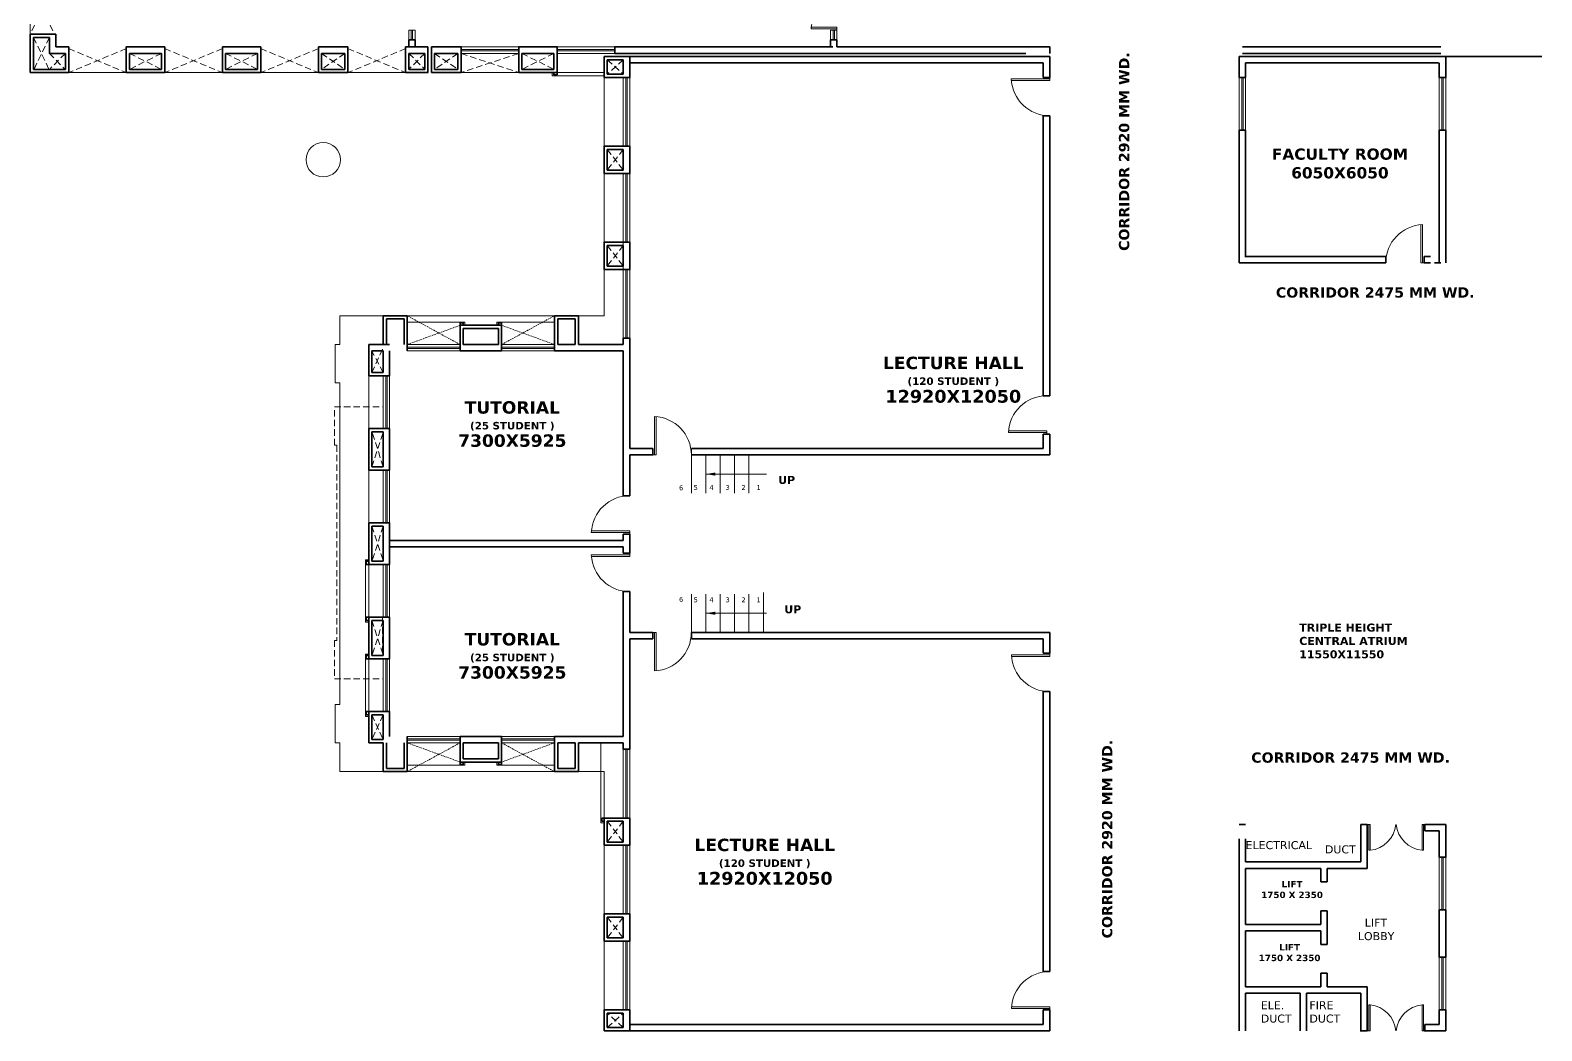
# Model space of a CAD drawing. Header units: millimetres. Extents: x -907591 to 4513934, y -12317808 to 1850003.
# Drawn here: x -457415 to -410199, y -5715427 to -5684151 of the extents above; entities that cross this region are included whole.
import ezdxf

# ---------------------------------------------------------------- set-up
doc = ezdxf.new("R2010")
doc.units = ezdxf.units.MM
doc.header["$LTSCALE"] = 2
doc.header["$MEASUREMENT"] = 0
doc.linetypes.add('DASHED2', pattern=[0.375, 0.25, -0.125])
doc.layers.add('AEROW', color=7, linetype='Continuous', lineweight=15, true_color=0x0d0d0d)
doc.layers.add('DOT', color=7, linetype='DASHED2', lineweight=0, true_color=0x89067c)
for name, color, linetype, lineweight in [('DIM', 27, 'Continuous', 5), ('DOOR', 27, 'Continuous', 5), ('DUCT', 37, 'Continuous', 35), ('glass', 5, 'Continuous', 15), ('SILL', 74, 'Continuous', 9), ('STAIR', 252, 'Continuous', 9), ('TEXT', 7, 'Continuous', 13), ('WAll', 250, 'Continuous', 35), ('WIN', 5, 'Continuous', 15)]:
    doc.layers.add(name, color=color, linetype=linetype, lineweight=lineweight)
doc.styles.add('INNER DIM', font='', dxfattribs={"height": 250})
doc.styles.add('style2', font='')
doc.styles.get('INNER DIM').set_extended_font_data('Arial Narrow', bold=True)
doc.styles.get('style2').set_extended_font_data('Verdana')
doc.dimstyles.new('INNER DIM', dxfattribs={"dimscale": 0, "dimtxt": 250, "dimasz": 100, "dimexe": 50, "dimexo": 50, "dimgap": 50, "dimtad": 0, "dimdec": 0, "dimzin": 0, "dimdsep": 46, "dimtxsty": 'INNER DIM', "dimblk": 'ARCHTICK', "dimcen": 100, "dimdle": 50, "dimclrd": 256, "dimclre": 256, "dimclrt": 256, "dimadec": 0, "dimazin": 0, "dimtfac": 1, "dimtdec": 0, "dimtix": 1, "dimtmove": 2, "dimatfit": 3, "dimfxl": 50, "dimfxlon": 1, "dimtolj": 1, "dimtzin": 0, "dimlwd": -1, "dimlwe": -1, "dimarcsym": 1})

# ---------------------------------------------------------------- blocks, each defined once
blk = doc.blocks.new('A$C378B1DF0')
at = {"layer": 'DOOR', "ltscale": 0.1}
for p, q in [((1100, 0), (1100, 1196)), ((1150, 0), (1150, 1199)), ((1200, 0), (1100, 0))]:
    blk.add_line(p, q, dxfattribs=at)
blk.add_arc((1200, 0), 1200, 92.388, 180, dxfattribs=at)
blk = doc.blocks.new('_ArchTick')
at = {"color": 0, "linetype": 'ByBlock', "const_width": 0.15}
blk.add_lwpolyline([(-0.5, -0.5), (0.5, 0.5)], dxfattribs=at)
blk = doc.blocks.new('1000 DOOR R')
at = {"layer": 'DOOR', "color": 252, "ltscale": 200}
for p, q in [((-900, -900), (0, -900)), ((-900, -900), (-900, -950)), ((-900, -950), (0, -950)), ((0, -1000), (0, -900))]:
    blk.add_line(p, q, dxfattribs=at)
blk.add_arc((96, -1003), 1001, 95.4612, 174.0988, dxfattribs=at)
blk = doc.blocks.new('A$C44E84F5B')
at = {"layer": 'SILL', "ltscale": 0.1, "extrusion": (0, 0, -1), "xscale": -0.8999999999990947, "yscale": 0.8999999999990947, "zscale": -0.900000000403865, "rotation": 180}
blk.add_blockref('1000 DOOR R', (0, 900), dxfattribs=at)
at = {"layer": 'SILL', "ltscale": 0.1, "extrusion": (0, 0, -1), "xscale": 0.8999999999990947, "yscale": 0.8999999999990947, "zscale": -0.900000000403865}
blk.add_blockref('1000 DOOR R', (0, 900), dxfattribs=at)

msp = doc.modelspace()

# ---------------------------------------------------------------- linework, layer by layer
at = {"layer": 'DIM', "ltscale": 100}
msp.add_circle((-448261, -5688200), 539, dxfattribs=at)
at = {"layer": 'DOT', "ltscale": 400}
for p, q in [((-457415, -5682626), (-456665, -5684276)), ((-456665, -5682626), (-457415, -5684276)), ((-456814, -5684376), (-457314, -5685401)), ((-457314, -5684376), (-456826, -5685376)), ((-454414, -5684726), (-456214, -5685476)), ((-456214, -5684726), (-454414, -5685476)), ((-451414, -5684726), (-453214, -5685476)), ((-453214, -5684726), (-451414, -5685476)), ((-448414, -5684726), (-450214, -5685476)), ((-450214, -5684726), (-448414, -5685476)), ((-445689, -5684726), (-447489, -5685476)), ((-447489, -5684726), (-445689, -5685476)), ((-456315, -5684876), (-456815, -5685376)), ((-456815, -5684876), (-456327, -5685376)), ((-453314, -5684876), (-454314, -5685376)), ((-454314, -5684876), (-453314, -5685376)), ((-450315, -5684876), (-451314, -5685376)), ((-451314, -5684876), (-450315, -5685376)), ((-447589, -5684876), (-448314, -5685376)), ((-448314, -5684876), (-447589, -5685376)), ((-445089, -5684876), (-445589, -5685376)), ((-445589, -5684876), (-445089, -5685376)), ((-444058, -5684876), (-444783, -5685376)), ((-444783, -5684876), (-444058, -5685376)), ((-442157, -5684876), (-443957, -5685476)), ((-443957, -5684876), (-442157, -5685476)), ((-441058, -5684876), (-442057, -5685376)), ((-442057, -5684876), (-441058, -5685376)), ((-438890, -5685076), (-439390, -5685526)), ((-439390, -5685076), (-438890, -5685526)), ((-438890, -5687876), (-439390, -5688526)), ((-439390, -5687876), (-438890, -5688526)), ((-438890, -5690876), (-439390, -5691526)), ((-439390, -5690876), (-438890, -5691526)), ((-446739, -5694851), (-446389, -5694076)), ((-446389, -5694851), (-446739, -5694181)), ((-447915, -5695926), (-446391, -5695926)), ((-447915, -5697125), (-447915, -5695926)), ((-447914, -5695926), (-446390, -5695926)), ((-447914, -5697125), (-447914, -5695926)), ((-446739, -5697801), (-446389, -5696701)), ((-446389, -5697801), (-446739, -5696701)), ((-447841, -5697125), (-447915, -5697125)), ((-447839, -5697125), (-447914, -5697125)), ((-447841, -5697125), (-447841, -5703227)), ((-447839, -5697125), (-447839, -5703227)), ((-446739, -5699651), (-446389, -5700751)), ((-446389, -5699651), (-446739, -5700751)), ((-446739, -5702601), (-446389, -5703701)), ((-446389, -5702601), (-446739, -5703701)), ((-446414, -5703608), (-446414, -5702408)), ((-447841, -5703227), (-447915, -5703227)), ((-447915, -5703227), (-447915, -5704427)), ((-447839, -5703227), (-447914, -5703227)), ((-447914, -5703227), (-447914, -5704427)), ((-447915, -5704427), (-446391, -5704427)), ((-447914, -5704427), (-446390, -5704427)), ((-446739, -5705551), (-446389, -5706326)), ((-446389, -5705551), (-446739, -5706326)), ((-439390, -5708876), (-438890, -5709526)), ((-438890, -5708876), (-439390, -5709526)), ((-439390, -5711876), (-438890, -5712526)), ((-438890, -5711876), (-439390, -5712526)), ((-438889, -5715326), (-439389, -5714876)), ((-439389, -5715326), (-438889, -5714876))]:
    msp.add_line(p, q, dxfattribs=at)
at = {"layer": 'DOT', "linetype": 'Continuous', "ltscale": 400}
for p, q in [((-447742, -5693076), (-447743, -5693976)), ((-446393, -5693076), (-447742, -5693076)), ((-447740, -5693076), (-447741, -5693976)), ((-446391, -5693076), (-447740, -5693076)), ((-447892, -5695176), (-447892, -5693976)), ((-447743, -5693976), (-447892, -5693976)), ((-447890, -5695176), (-447890, -5693976)), ((-447741, -5693976), (-447890, -5693976)), ((-447742, -5695176), (-447892, -5695176)), ((-447740, -5695176), (-447890, -5695176)), ((-447742, -5695176), (-447742, -5705226)), ((-447740, -5695176), (-447740, -5705226)), ((-447892, -5705226), (-447892, -5706426)), ((-447742, -5705226), (-447892, -5705226)), ((-447890, -5705226), (-447890, -5706426)), ((-447740, -5705226), (-447890, -5705226)), ((-447892, -5706426), (-447742, -5706426)), ((-447890, -5706426), (-447740, -5706426)), ((-447742, -5707326), (-447743, -5706426)), ((-447740, -5707326), (-447741, -5706426)), ((-446393, -5707326), (-447742, -5707326)), ((-446391, -5707326), (-447740, -5707326))]:
    msp.add_line(p, q, dxfattribs=at)
at = {"layer": 'DOT', "ltscale": 100}
for p, q in [((-443989, -5693976), (-445639, -5693076)), ((-442689, -5693976), (-441039, -5693076)), ((-445639, -5693976), (-443989, -5693376)), ((-441039, -5693976), (-442689, -5693376)), ((-443989, -5706426), (-445639, -5707326)), ((-445639, -5706426), (-443989, -5707026)), ((-441039, -5706426), (-442689, -5707026)), ((-442689, -5706426), (-441039, -5707326))]:
    msp.add_line(p, q, dxfattribs=at)
at = {"layer": 'DUCT', "ltscale": 100}
for p, q in [((-456615, -5684276), (-457415, -5684276)), ((-457415, -5685476), (-457415, -5684276)), ((-456815, -5684376), (-457315, -5684376)), ((-457315, -5684376), (-457315, -5685376)), ((-456815, -5684376), (-456815, -5684876)), ((-456615, -5684676), (-456615, -5684276)), ((-456615, -5684676), (-456215, -5684676)), ((-456214, -5684676), (-456615, -5684676)), ((-456214, -5685476), (-456214, -5684676)), ((-453214, -5684676), (-454414, -5684676)), ((-454414, -5684676), (-454414, -5685476)), ((-453214, -5684676), (-453214, -5685476)), ((-451414, -5684676), (-451414, -5685476)), ((-451395, -5684676), (-451414, -5684676)), ((-450214, -5684676), (-451395, -5684676)), ((-450214, -5684676), (-450214, -5685476)), ((-447489, -5684676), (-448414, -5684676)), ((-448414, -5684676), (-448414, -5685476)), ((-447489, -5684676), (-447489, -5685476)), ((-445689, -5684676), (-445689, -5685476)), ((-444990, -5684676), (-445689, -5684676)), ((-445689, -5684676), (-445689, -5684876)), ((-444990, -5684676), (-444990, -5685476)), ((-444214, -5684676), (-444882, -5684676)), ((-444882, -5684676), (-444882, -5685476)), ((-444815, -5684676), (-443957, -5684676)), ((-443957, -5684676), (-443957, -5685476)), ((-442157, -5684676), (-440957, -5684676)), ((-442157, -5685476), (-442157, -5684676)), ((-440957, -5684676), (-440957, -5685476)), ((-439157, -5684676), (-439157, -5684876)), ((-439157, -5684676), (-438679, -5684676)), ((-456815, -5684876), (-456314, -5684876)), ((-456314, -5684876), (-456314, -5685376)), ((-453314, -5684876), (-454314, -5684876)), ((-454314, -5684876), (-454314, -5685376)), ((-453314, -5684876), (-453314, -5685376)), ((-450314, -5684876), (-451314, -5684876)), ((-451314, -5684876), (-451314, -5685376)), ((-450314, -5684876), (-450314, -5685376)), ((-447589, -5684876), (-448314, -5684876)), ((-448314, -5684876), (-448314, -5685376)), ((-447589, -5684876), (-447589, -5685376)), ((-445589, -5684876), (-445589, -5685376)), ((-445589, -5684876), (-445089, -5684876)), ((-445089, -5685376), (-445089, -5684876)), ((-444990, -5685476), (-444990, -5684876)), ((-444057, -5684876), (-444783, -5684876)), ((-444783, -5685376), (-444783, -5684876)), ((-444057, -5684876), (-444057, -5685376)), ((-441057, -5684876), (-442057, -5684876)), ((-442057, -5684876), (-442057, -5685376)), ((-441057, -5684876), (-441057, -5685376)), ((-439490, -5684976), (-439490, -5685626)), ((-438690, -5684976), (-439490, -5684976)), ((-439390, -5685076), (-439390, -5685526)), ((-438890, -5685076), (-439390, -5685076)), ((-439157, -5684876), (-438679, -5684876)), ((-438890, -5685076), (-438890, -5685526)), ((-438690, -5685626), (-438690, -5684976)), ((-456214, -5685476), (-457415, -5685476)), ((-456214, -5685476), (-457415, -5685476)), ((-456314, -5685376), (-457315, -5685376)), ((-453214, -5685476), (-454414, -5685476)), ((-453314, -5685376), (-454314, -5685376)), ((-450214, -5685476), (-451414, -5685476)), ((-450314, -5685376), (-451314, -5685376)), ((-447489, -5685476), (-448414, -5685476)), ((-447589, -5685376), (-448314, -5685376)), ((-444989, -5685476), (-445689, -5685476)), ((-445089, -5685376), (-445589, -5685376)), ((-443957, -5685476), (-444882, -5685476)), ((-444783, -5685376), (-444057, -5685376)), ((-440957, -5685476), (-442157, -5685476)), ((-441057, -5685376), (-442057, -5685376)), ((-441057, -5685551), (-441057, -5685476)), ((-440957, -5685551), (-441057, -5685551)), ((-440957, -5685476), (-440957, -5685551)), ((-439490, -5685626), (-438690, -5685626)), ((-438890, -5685526), (-439390, -5685526)), ((-439490, -5688626), (-439490, -5687776)), ((-438890, -5687776), (-439490, -5687776)), ((-439390, -5688526), (-439390, -5687876)), ((-438890, -5687876), (-439390, -5687876)), ((-438690, -5687776), (-438890, -5687776)), ((-438890, -5688526), (-438890, -5687876)), ((-438690, -5688626), (-438690, -5687776)), ((-438690, -5688626), (-439490, -5688626)), ((-438890, -5688526), (-439390, -5688526)), ((-438690, -5688626), (-438890, -5688626)), ((-439490, -5690776), (-439490, -5691626)), ((-438690, -5690776), (-439490, -5690776)), ((-438690, -5690776), (-438890, -5690776)), ((-438690, -5691626), (-438690, -5690776)), ((-439390, -5690876), (-439390, -5691526)), ((-438890, -5690876), (-439390, -5690876)), ((-438890, -5690876), (-438890, -5691526)), ((-438890, -5691626), (-439490, -5691626)), ((-438890, -5691526), (-439390, -5691526)), ((-438690, -5691626), (-438890, -5691626)), ((-446389, -5693976), (-446389, -5693076)), ((-445639, -5693076), (-446389, -5693076)), ((-446289, -5693976), (-446289, -5693176)), ((-445739, -5693176), (-446289, -5693176)), ((-445739, -5693976), (-445739, -5693176)), ((-445639, -5693076), (-445639, -5694176)), ((-440289, -5693076), (-441039, -5693076)), ((-441039, -5693976), (-441039, -5693076)), ((-440389, -5693176), (-440939, -5693176)), ((-440939, -5693976), (-440939, -5693176)), ((-440389, -5693976), (-440389, -5693176)), ((-440289, -5693076), (-440289, -5693976)), ((-443889, -5693301), (-443989, -5693301)), ((-443989, -5693301), (-443989, -5693376)), ((-443889, -5693376), (-443889, -5693301)), ((-442789, -5693376), (-442789, -5693301)), ((-442789, -5693301), (-442689, -5693301)), ((-442689, -5693301), (-442689, -5693376)), ((-446839, -5693976), (-446190, -5693976)), ((-446839, -5693976), (-446839, -5694951)), ((-446739, -5694176), (-446390, -5694176)), ((-446739, -5694176), (-446739, -5694851)), ((-446390, -5694176), (-446390, -5694851)), ((-446190, -5694176), (-446190, -5694951)), ((-446190, -5694176), (-446190, -5694926)), ((-443989, -5694176), (-443989, -5693976)), ((-442689, -5694176), (-443989, -5694176)), ((-442789, -5693976), (-443889, -5693976)), ((-442689, -5694176), (-442689, -5693976)), ((-441039, -5694176), (-441039, -5693976)), ((-439739, -5694176), (-441039, -5694176)), ((-440389, -5693976), (-440939, -5693976)), ((-440389, -5693976), (-440939, -5693976)), ((-438889, -5693976), (-440289, -5693976)), ((-440289, -5694176), (-438889, -5694176)), ((-438690, -5693776), (-438890, -5693776)), ((-438690, -5693776), (-438690, -5694176)), ((-446839, -5694951), (-446190, -5694951)), ((-446739, -5694851), (-446390, -5694851)), ((-446840, -5697901), (-446840, -5696601)), ((-446840, -5696601), (-446390, -5696601)), ((-446390, -5696701), (-446740, -5696701)), ((-446740, -5696701), (-446740, -5697801)), ((-446390, -5696601), (-446190, -5696601)), ((-446390, -5697801), (-446390, -5696701)), ((-446190, -5697901), (-446190, -5696601)), ((-446390, -5697901), (-446840, -5697901)), ((-446740, -5697801), (-446390, -5697801)), ((-446390, -5697901), (-446190, -5697901)), ((-446840, -5700851), (-446840, -5699551)), ((-446840, -5699551), (-446390, -5699551)), ((-446390, -5699651), (-446740, -5699651)), ((-446740, -5699651), (-446740, -5700751)), ((-446390, -5699551), (-446190, -5699551)), ((-446390, -5700751), (-446390, -5699651)), ((-446190, -5700851), (-446190, -5699551)), ((-446916, -5700851), (-446916, -5700751)), ((-446916, -5700751), (-446841, -5700751)), ((-446740, -5700751), (-446390, -5700751)), ((-446841, -5700851), (-446916, -5700851)), ((-446390, -5700851), (-446840, -5700851)), ((-446390, -5700851), (-446190, -5700851)), ((-446916, -5702601), (-446916, -5702501)), ((-446916, -5702501), (-446841, -5702501)), ((-446841, -5702601), (-446916, -5702601)), ((-446840, -5703801), (-446840, -5702501)), ((-446840, -5702501), (-446390, -5702501)), ((-446390, -5702601), (-446740, -5702601)), ((-446740, -5702601), (-446740, -5703701)), ((-446390, -5702501), (-446190, -5702501)), ((-446390, -5702601), (-446390, -5703701)), ((-446190, -5702501), (-446190, -5703801)), ((-446916, -5703801), (-446916, -5703701)), ((-446916, -5703701), (-446841, -5703701)), ((-446841, -5703801), (-446916, -5703801)), ((-446390, -5703801), (-446840, -5703801)), ((-446740, -5703701), (-446390, -5703701)), ((-446390, -5703801), (-446190, -5703801)), ((-446916, -5705551), (-446916, -5705451)), ((-446916, -5705451), (-446841, -5705451)), ((-446190, -5705451), (-446839, -5705451)), ((-446839, -5705451), (-446839, -5706426)), ((-446190, -5705451), (-446190, -5706226)), ((-446190, -5705476), (-446190, -5706226)), ((-446841, -5705551), (-446916, -5705551)), ((-446390, -5705551), (-446739, -5705551)), ((-446739, -5705551), (-446739, -5706326)), ((-446390, -5705551), (-446390, -5706326)), ((-446839, -5706426), (-446390, -5706426)), ((-446390, -5706326), (-446739, -5706326)), ((-446389, -5706426), (-446389, -5707326)), ((-446289, -5706426), (-446289, -5707226)), ((-445739, -5706426), (-445739, -5707226)), ((-445639, -5707326), (-445639, -5706226)), ((-442689, -5706226), (-443989, -5706226)), ((-443989, -5706226), (-443989, -5706426)), ((-442789, -5706426), (-443889, -5706426)), ((-442689, -5706226), (-442689, -5706426)), ((-439739, -5706226), (-441039, -5706226)), ((-441039, -5706226), (-441039, -5706426)), ((-441039, -5706426), (-441039, -5707326)), ((-440389, -5706426), (-440939, -5706426)), ((-440389, -5706426), (-440939, -5706426)), ((-440939, -5706426), (-440939, -5707226)), ((-440389, -5706426), (-440389, -5707226)), ((-440289, -5706226), (-438889, -5706226)), ((-438889, -5706426), (-440289, -5706426)), ((-440289, -5707326), (-440289, -5706426)), ((-438889, -5706426), (-438889, -5706626)), ((-438690, -5706626), (-438890, -5706626)), ((-445639, -5707326), (-446389, -5707326)), ((-445739, -5707226), (-446289, -5707226)), ((-443989, -5707101), (-443989, -5707026)), ((-443889, -5707101), (-443989, -5707101)), ((-443889, -5707026), (-443889, -5707101)), ((-442789, -5707026), (-442789, -5707101)), ((-442789, -5707101), (-442689, -5707101)), ((-442689, -5707101), (-442689, -5707026)), ((-440289, -5707326), (-441039, -5707326)), ((-440389, -5707226), (-440939, -5707226)), ((-439489, -5708776), (-439564, -5708776)), ((-439564, -5708776), (-439564, -5708876)), ((-439490, -5709626), (-439490, -5708776)), ((-438890, -5708776), (-439490, -5708776)), ((-438690, -5708776), (-438890, -5708776)), ((-438690, -5708776), (-438690, -5709626)), ((-439564, -5708876), (-439489, -5708876)), ((-439390, -5709526), (-439390, -5708876)), ((-438890, -5708876), (-439390, -5708876)), ((-438890, -5709526), (-438890, -5708876)), ((-438690, -5709626), (-439490, -5709626)), ((-438890, -5709526), (-439390, -5709526)), ((-438690, -5709626), (-438890, -5709626)), ((-439490, -5711776), (-439490, -5712626)), ((-438690, -5711776), (-439490, -5711776)), ((-439390, -5711876), (-439390, -5712526)), ((-438890, -5711876), (-439390, -5711876)), ((-438690, -5711776), (-438890, -5711776)), ((-438890, -5711876), (-438890, -5712526)), ((-438690, -5711776), (-438690, -5712626)), ((-438890, -5712526), (-439390, -5712526)), ((-438890, -5712626), (-439490, -5712626)), ((-438690, -5712626), (-438890, -5712626)), ((-439490, -5715426), (-439490, -5714776)), ((-439490, -5714776), (-438690, -5714776)), ((-439390, -5715326), (-439390, -5714876)), ((-438890, -5714876), (-439390, -5714876)), ((-438890, -5715326), (-438890, -5714876)), ((-438690, -5714776), (-438690, -5715426)), ((-438690, -5715226), (-438690, -5714826)), ((-438890, -5715326), (-439390, -5715326)), ((-438690, -5715426), (-439490, -5715426))]:
    msp.add_line(p, q, dxfattribs=at)
at = {"layer": 'glass', "ltscale": 100}
for p, q in [((-445512, -5684151), (-445512, -5684451)), ((-445472, -5684151), (-445472, -5684451)), ((-432335, -5684151), (-432335, -5684451)), ((-432295, -5684151), (-432295, -5684451)), ((-443957, -5684756), (-442157, -5684756)), ((-443957, -5684796), (-442157, -5684796)), ((-440957, -5684756), (-439157, -5684756)), ((-440957, -5684796), (-439157, -5684796)), ((-438810, -5687776), (-438810, -5685626)), ((-438770, -5687776), (-438770, -5685626)), ((-419569, -5687276), (-419569, -5685626)), ((-419529, -5687276), (-419529, -5685626)), ((-413320, -5687276), (-413320, -5685626)), ((-413280, -5687276), (-413280, -5685626)), ((-438810, -5690776), (-438810, -5688626)), ((-438770, -5690776), (-438770, -5688626)), ((-438810, -5691626), (-438810, -5693776)), ((-438770, -5691626), (-438770, -5693776)), ((-445639, -5694056), (-443989, -5694056)), ((-445639, -5694096), (-443989, -5694096)), ((-442689, -5694056), (-441039, -5694056)), ((-442689, -5694096), (-441039, -5694096)), ((-446310, -5697901), (-446310, -5699551)), ((-446270, -5697901), (-446270, -5699551)), ((-446310, -5700851), (-446310, -5702501)), ((-446270, -5700851), (-446270, -5702501)), ((-445639, -5706306), (-443989, -5706306)), ((-445639, -5706346), (-443989, -5706346)), ((-442689, -5706306), (-441039, -5706306)), ((-442689, -5706346), (-441039, -5706346)), ((-438810, -5708776), (-438810, -5706626)), ((-438770, -5708776), (-438770, -5706626)), ((-438810, -5709626), (-438810, -5711776)), ((-438770, -5709626), (-438770, -5711776)), ((-413320, -5710001), (-413320, -5711651)), ((-413280, -5710001), (-413280, -5711651)), ((-438810, -5714776), (-438810, -5712626)), ((-438770, -5714776), (-438770, -5712626)), ((-413320, -5713126), (-413320, -5714776)), ((-413280, -5713126), (-413280, -5714776))]:
    msp.add_line(p, q, dxfattribs=at)
at = {"layer": 'SILL', "ltscale": 100}
for p, q in [((-457415, -5684276), (-457415, -5673001)), ((-445390, -5684151), (-445590, -5684151)), ((-445590, -5684451), (-445590, -5684151)), ((-445390, -5684451), (-445390, -5684151)), ((-432415, -5684151), (-432415, -5684451)), ((-432215, -5684151), (-432415, -5684151)), ((-432215, -5684151), (-432215, -5684451)), ((-443957, -5684676), (-442157, -5684676)), ((-440957, -5684676), (-439157, -5684676)), ((-443957, -5684876), (-442157, -5684876)), ((-440957, -5684876), (-439157, -5684876)), ((-456214, -5685476), (-454414, -5685476)), ((-451414, -5685476), (-453214, -5685476)), ((-450214, -5685476), (-448414, -5685476)), ((-445689, -5685476), (-447489, -5685476)), ((-443957, -5685476), (-442157, -5685476)), ((-441107, -5685576), (-441107, -5685476)), ((-441107, -5685576), (-439490, -5685576)), ((-440957, -5685476), (-439490, -5685476)), ((-439489, -5685626), (-439489, -5687776)), ((-438890, -5687776), (-438890, -5685626)), ((-438690, -5687776), (-438690, -5685626)), ((-419649, -5687276), (-419649, -5685626)), ((-419449, -5687276), (-419449, -5685626)), ((-413400, -5687276), (-413400, -5685626)), ((-413200, -5687276), (-413200, -5685626)), ((-439489, -5693076), (-439489, -5688626)), ((-438890, -5690976), (-438890, -5688626)), ((-438890, -5690776), (-438890, -5688626)), ((-438690, -5690676), (-438690, -5688526)), ((-438690, -5690976), (-438690, -5688626)), ((-438890, -5691426), (-438890, -5693776)), ((-438890, -5691626), (-438890, -5693776)), ((-438690, -5691426), (-438690, -5693776)), ((-438690, -5691726), (-438690, -5693776)), ((-439489, -5693076), (-445639, -5693076)), ((-445639, -5693276), (-443839, -5693276)), ((-443839, -5693276), (-443839, -5693376)), ((-441039, -5693276), (-442839, -5693276)), ((-442839, -5693276), (-442839, -5693376)), ((-443989, -5693976), (-445639, -5693976)), ((-445639, -5694176), (-443989, -5694176)), ((-441039, -5693976), (-442689, -5693976)), ((-442689, -5694176), (-441039, -5694176)), ((-446841, -5696601), (-446841, -5694951)), ((-446390, -5694951), (-446390, -5696601)), ((-446190, -5694951), (-446190, -5696601)), ((-446840, -5699551), (-446840, -5697901)), ((-446390, -5699551), (-446390, -5697901)), ((-446190, -5699551), (-446190, -5697901)), ((-446941, -5700701), (-446941, -5702651)), ((-446941, -5700701), (-446841, -5700701)), ((-446840, -5702501), (-446840, -5700851)), ((-446840, -5702501), (-446840, -5700851)), ((-446390, -5702501), (-446390, -5700851)), ((-446190, -5702501), (-446190, -5700851)), ((-446941, -5702651), (-446841, -5702651)), ((-446941, -5703651), (-446941, -5705601)), ((-446941, -5703651), (-446841, -5703651)), ((-446841, -5705451), (-446841, -5703801)), ((-446841, -5705451), (-446841, -5703801)), ((-446390, -5705451), (-446390, -5703801)), ((-446190, -5705451), (-446190, -5703801)), ((-446941, -5705601), (-446841, -5705601)), ((-445639, -5706226), (-443989, -5706226)), ((-443989, -5706426), (-445639, -5706426)), ((-442689, -5706226), (-441039, -5706226)), ((-441039, -5706426), (-442689, -5706426)), ((-439589, -5708926), (-439589, -5706426)), ((-438890, -5708776), (-438890, -5706626)), ((-438690, -5708776), (-438690, -5706626)), ((-445639, -5707126), (-443839, -5707126)), ((-439489, -5707326), (-445639, -5707326)), ((-443839, -5707126), (-443839, -5707026)), ((-442839, -5707126), (-442839, -5707026)), ((-441039, -5707126), (-442839, -5707126)), ((-439489, -5708776), (-439489, -5707326)), ((-439589, -5708926), (-439489, -5708926)), ((-439490, -5709626), (-439490, -5711776)), ((-438890, -5709626), (-438890, -5711776)), ((-438890, -5709626), (-438890, -5711776)), ((-438690, -5709426), (-438690, -5711776)), ((-438690, -5709726), (-438690, -5711876)), ((-413400, -5711651), (-413400, -5710001)), ((-413200, -5710001), (-413200, -5711651)), ((-439490, -5712626), (-439490, -5714776)), ((-438890, -5714776), (-438890, -5712626)), ((-438690, -5714776), (-438690, -5712626)), ((-413400, -5714776), (-413400, -5713126)), ((-413200, -5713126), (-413200, -5714776))]:
    msp.add_line(p, q, dxfattribs=at)
at = {"layer": 'STAIR', "ltscale": 100}
for p, q in [((-436764, -5698626), (-436764, -5697226)), ((-436314, -5697426), (-436314, -5698626)), ((-435864, -5697426), (-435864, -5698626)), ((-435414, -5697426), (-435414, -5698626)), ((-434964, -5697426), (-434964, -5698626)), ((-434514, -5702976), (-434514, -5701726)), ((-436764, -5702976), (-436764, -5701776)), ((-436314, -5702976), (-436314, -5701776)), ((-435864, -5702976), (-435864, -5701776)), ((-435414, -5702976), (-435414, -5701776)), ((-434964, -5702976), (-434964, -5701776))]:
    msp.add_line(p, q, dxfattribs=at)
at = {"layer": 'WAll', "ltscale": 100}
for p, q in [((-445390, -5684451), (-445590, -5684451)), ((-445590, -5684451), (-445590, -5684676)), ((-445390, -5684451), (-445390, -5684676)), ((-439157, -5684676), (-432339, -5684676)), ((-432415, -5684676), (-432415, -5684451)), ((-432215, -5684451), (-432415, -5684451)), ((-432215, -5684676), (-432215, -5684451)), ((-432215, -5684676), (-425569, -5684676)), ((-425569, -5684876), (-425569, -5684676)), ((-419549, -5684676), (-413349, -5684676)), ((-439157, -5684876), (-426319, -5684876)), ((-425569, -5684976), (-438889, -5684976)), ((-438864, -5684876), (-426319, -5684876)), ((-425769, -5685176), (-438689, -5685176)), ((-425770, -5685176), (-425770, -5685626)), ((-425570, -5684976), (-425570, -5685626)), ((-419649, -5684976), (-410199, -5684976)), ((-419649, -5685626), (-419649, -5684976)), ((-419549, -5684876), (-413349, -5684876)), ((-419449, -5685176), (-413424, -5685176)), ((-419449, -5685626), (-419449, -5685176)), ((-413400, -5685626), (-413400, -5685176)), ((-413200, -5685626), (-413200, -5684976)), ((-425570, -5685626), (-425770, -5685626)), ((-419649, -5685626), (-419449, -5685626)), ((-413200, -5685626), (-413400, -5685626)), ((-425770, -5686826), (-425770, -5695576)), ((-425570, -5686826), (-425770, -5686826)), ((-425570, -5686826), (-425570, -5695576)), ((-419650, -5691426), (-419650, -5687276)), ((-419649, -5687276), (-419449, -5687276)), ((-419449, -5691226), (-419449, -5687276)), ((-413400, -5691426), (-413400, -5687276)), ((-413200, -5687276), (-413400, -5687276)), ((-413200, -5691426), (-413200, -5687276)), ((-415074, -5691226), (-419474, -5691226)), ((-415074, -5691426), (-415074, -5691226)), ((-413874, -5691426), (-413874, -5691226)), ((-413674, -5691226), (-413874, -5691226)), ((-415074, -5691426), (-419649, -5691426)), ((-413674, -5691426), (-413874, -5691426)), ((-413549, -5691426), (-413349, -5691426)), ((-443989, -5693976), (-443989, -5693376)), ((-443989, -5693376), (-442689, -5693376)), ((-443889, -5693976), (-443889, -5693476)), ((-443889, -5693476), (-442789, -5693476)), ((-442789, -5693976), (-442789, -5693476)), ((-442689, -5693976), (-442689, -5693376)), ((-438889, -5693976), (-438890, -5693776)), ((-438889, -5694176), (-438889, -5698701)), ((-438689, -5697226), (-438689, -5693776)), ((-425569, -5695576), (-425769, -5695576)), ((-425770, -5696776), (-425770, -5697226)), ((-425570, -5696776), (-425770, -5696776)), ((-425570, -5696776), (-425570, -5697426)), ((-437964, -5697226), (-438689, -5697226)), ((-438689, -5697426), (-438689, -5698701)), ((-437964, -5697426), (-438689, -5697426)), ((-437964, -5697426), (-437964, -5697226)), ((-425769, -5697226), (-436764, -5697226)), ((-425570, -5697426), (-436764, -5697426)), ((-438689, -5698701), (-438889, -5698701)), ((-438889, -5700101), (-446189, -5700101)), ((-438889, -5700301), (-446189, -5700301)), ((-438889, -5699901), (-438889, -5700101)), ((-438689, -5699901), (-438889, -5699901)), ((-438889, -5700301), (-438889, -5700501)), ((-438689, -5699901), (-438689, -5700501)), ((-438689, -5700501), (-438889, -5700501)), ((-438889, -5701701), (-438889, -5706226)), ((-438689, -5701701), (-438889, -5701701)), ((-438689, -5701701), (-438689, -5702976)), ((-437964, -5702976), (-438689, -5702976)), ((-437964, -5702976), (-437964, -5703176)), ((-425569, -5702976), (-436764, -5702976)), ((-436764, -5703176), (-436764, -5702976)), ((-425569, -5703626), (-425569, -5702976)), ((-438690, -5703176), (-438690, -5706626)), ((-437964, -5703176), (-438689, -5703176)), ((-425769, -5703176), (-436764, -5703176)), ((-425769, -5703626), (-425769, -5703176)), ((-425569, -5703626), (-425769, -5703626)), ((-425769, -5713576), (-425769, -5704826)), ((-425569, -5704826), (-425769, -5704826)), ((-425569, -5713576), (-425569, -5704826)), ((-443989, -5706426), (-443989, -5707026)), ((-443889, -5706426), (-443889, -5706926)), ((-442789, -5706426), (-442789, -5706926)), ((-442689, -5706426), (-442689, -5707026)), ((-443889, -5706926), (-442789, -5706926)), ((-443989, -5707026), (-442689, -5707026)), ((-419649, -5708976), (-419524, -5708976)), ((-419449, -5708976), (-419524, -5708976)), ((-415850, -5708976), (-415850, -5710151)), ((-415850, -5708976), (-415650, -5708976)), ((-415650, -5708976), (-415650, -5710351)), ((-413200, -5708976), (-413850, -5708976)), ((-413850, -5708976), (-413850, -5709176)), ((-413850, -5709176), (-413400, -5709176)), ((-413400, -5710001), (-413400, -5709176)), ((-413200, -5708976), (-413200, -5710001)), ((-419650, -5709426), (-419650, -5715426)), ((-419450, -5709426), (-419450, -5710151)), ((-419450, -5710151), (-415850, -5710151)), ((-413200, -5710001), (-413400, -5710001)), ((-419450, -5710351), (-419450, -5712101)), ((-419450, -5710351), (-417100, -5710351)), ((-417100, -5710776), (-417100, -5710351)), ((-416900, -5710351), (-415650, -5710351)), ((-416900, -5710776), (-416900, -5710351)), ((-417100, -5710776), (-416900, -5710776)), ((-419450, -5712101), (-417100, -5712101)), ((-417100, -5712101), (-417100, -5711676)), ((-417100, -5711676), (-416900, -5711676)), ((-416900, -5712726), (-416900, -5711676)), ((-413400, -5713126), (-413400, -5711651)), ((-413400, -5711651), (-413200, -5711651)), ((-413200, -5711651), (-413200, -5713126)), ((-419450, -5712301), (-419450, -5714051)), ((-419450, -5712301), (-417100, -5712301)), ((-417100, -5712726), (-417100, -5712301)), ((-417100, -5712726), (-416900, -5712726)), ((-413200, -5713126), (-413400, -5713126)), ((-425569, -5713576), (-425769, -5713576)), ((-417100, -5714051), (-417100, -5713626)), ((-417100, -5713626), (-416900, -5713626)), ((-416900, -5714051), (-416900, -5713626)), ((-419450, -5714051), (-417100, -5714051)), ((-419450, -5714251), (-419450, -5715426)), ((-419450, -5714251), (-417750, -5714251)), ((-417750, -5714251), (-417750, -5715426)), ((-417550, -5714251), (-415850, -5714251)), ((-417550, -5714251), (-417550, -5715426)), ((-416900, -5714051), (-415650, -5714051)), ((-415850, -5715426), (-415850, -5714251)), ((-415650, -5715426), (-415650, -5714051)), ((-425769, -5715226), (-425769, -5714776)), ((-425569, -5714776), (-425769, -5714776)), ((-425569, -5715426), (-425569, -5714776)), ((-413400, -5715226), (-413400, -5714776)), ((-413400, -5714776), (-413200, -5714776)), ((-413200, -5714776), (-413200, -5715426)), ((-425769, -5715226), (-438689, -5715226)), ((-413850, -5715226), (-413400, -5715226)), ((-413850, -5715426), (-413850, -5715226)), ((-425569, -5715426), (-438914, -5715426)), ((-415674, -5715426), (-415874, -5715426)), ((-415850, -5715426), (-415650, -5715426)), ((-413349, -5715426), (-413874, -5715426)), ((-413200, -5715426), (-413850, -5715426))]:
    msp.add_line(p, q, dxfattribs=at)
at = {"layer": 'WIN', "ltscale": 100}
for p, q in [((-446310, -5694951), (-446310, -5696601)), ((-446270, -5694951), (-446270, -5696601)), ((-446310, -5703801), (-446310, -5705451)), ((-446270, -5703801), (-446270, -5705451))]:
    msp.add_line(p, q, dxfattribs=at)

# ---------------------------------------------------------------- block references
at = {"layer": 'DOOR', "ltscale": 100, "xscale": -1}
for name, p in [('A$C44E84F5B', (-432215, -5684151)), ('A$C378B1DF0', (-436764, -5697426))]:
    msp.add_blockref(name, p, dxfattribs=at)
at = {"layer": 'DOOR', "ltscale": 100}
for p, rotation in [((-425570, -5686826), 90), ((-438689, -5701701), 90), ((-436764, -5702976), 180), ((-425569, -5704826), 90)]:
    msp.add_blockref('A$C378B1DF0', p, dxfattribs=dict(at, rotation=rotation))
msp.add_blockref('A$C378B1DF0', (-415074, -5691426), dxfattribs=at)
at = {"layer": 'DOOR', "ltscale": 100, "xscale": -1, "rotation": 90}
for p in [(-425660, -5695576), (-438689, -5698701), (-425569, -5713576)]:
    msp.add_blockref('A$C378B1DF0', p, dxfattribs=at)
at = {"layer": 'SILL', "ltscale": 0.1, "extrusion": (0, 0, -1), "yscale": 0.8999999999941792, "zscale": -0.900000000403865}
for p, xscale, rotation in [((414750, -5708976), 0.8999999999941792, 90), ((414750, -5715426), -0.8999999999941792, 90), ((414750, -5715426), 0.8999999999941792, 270)]:
    msp.add_blockref('1000 DOOR R', p, dxfattribs=dict(at, xscale=xscale, rotation=rotation))
at = {"layer": 'SILL', "ltscale": 0.1, "xscale": 0.8999999999941792, "yscale": 0.8999999999941792, "zscale": 0.900000000403865, "rotation": 90}
msp.add_blockref('1000 DOOR R', (-414750, -5708976), dxfattribs=at)

# ---------------------------------------------------------------- texts
at = {"insert": (-417775, -5702699), "char_height": 250, "width": 4062.81, "attachment_point": 1, "style": 'INNER DIM'}
msp.add_mtext('{\\fVerdana|b1|i0|c0|p34;TRIPLE HEIGHT \\PCENTRAL ATRIUM\\P11550X11550}', dxfattribs=at)
at = {"layer": 'TEXT', "style": 'style2'}
for s, p in [('ELECTRICAL', (-419452, -5709748)), ('DUCT', (-416973, -5709881)), ('LIFT', (-415729, -5712171)), ('LOBBY', (-415944, -5712593))]:
    msp.add_text(s, height=250, dxfattribs=at).set_placement(p)
at = {"layer": 'TEXT', "ltscale": 0.1, "char_height": 250, "attachment_point": 5, "rotation": 90, "style": 'style2'}
for insert in [(-423243, -5687946), (-423772, -5709436)]:
    msp.add_mtext('{\\fVerdana|b1|i0|c0|p34;\\H1.2857x;CORRIDOR 2920 MM WD.\\H0.77778x;  }', dxfattribs=dict(at, insert=insert))
at = {"layer": 'TEXT', "ltscale": 0.1, "attachment_point": 5, "style": 'style2'}
for s, insert, char_height in [('{\\fVerdana|b1|i0|c0|p34;FACULTY ROOM\\P6050X6050}', (-416504, -5688319), 350), ('{\\fVerdana|b1|i0|c0|p34;\\H1.2857x;CORRIDOR 2475 MM WD.\\H0.77778x;  }', (-415401, -5692352), 250), ('\\pt3850;{\\fVerdana|b1|i0|c0|p34;\\H1.1111x;LECTURE HALL\\H0.9x; \\P\\H0.66667x;(120 STUDENT )\\P\\H1.7144x;12920X12050}', (-428581, -5695079), 350), ('{\\fVerdana|b1|i0|c0|p34;\\H1.1111x;TUTORIAL\\H0.9x; \\P\\H0.66667x;(25 STUDENT )\\H1.5x;\\P\\H1.1111x;7300X5925}', (-442356, -5696464), 350), ('6', (-437083, -5698457), 150), ('5', (-436628, -5698445), 150), ('4', (-436134, -5698445), 150), ('3', (-435630, -5698445), 150), ('2', (-435133, -5698445), 150), ('1', (-434662, -5698445), 150), ('{\\fVerdana|b1|i0|c0|p34;UP }', (-433787, -5698211), 250), ('6', (-437083, -5701945), 150), ('5', (-436628, -5701957), 150), ('4', (-436134, -5701957), 150), ('3', (-435630, -5701957), 150), ('2', (-435133, -5701957), 150), ('1', (-434662, -5701957), 150), ('{\\fVerdana|b1|i0|c0|p34;UP }', (-433595, -5702254), 250), ('{\\fVerdana|b1|i0|c0|p34;\\H1.1111x;TUTORIAL\\H0.9x; \\P\\H0.66667x;(25 STUDENT )\\H1.5x;\\P\\H1.1111x;7300X5925}', (-442356, -5703710), 350), ('{\\fVerdana|b1|i0|c0|p34;\\H1.2857x;CORRIDOR 2475 MM WD.\\H0.77778x;  }', (-416171, -5706889), 250), ('\\pt3850;{\\fVerdana|b1|i0|c0|p34;\\H1.1111x;LECTURE HALL\\H0.9x; \\P\\H0.66667x;(120 STUDENT )\\P\\H1.7144x;12920X12050}', (-434472, -5710145), 350), ('{\\fVerdana|b1|i0|c0|p34;LIFT\\P1750 X 2350 }', (-418000, -5711013), 200), ('{\\fVerdana|b1|i0|c0|p34;LIFT\\P1750 X 2350 }', (-418077, -5712985), 200), ('{\\fVerdana|b1|i0|c0|p34;LIFT\\P1750 X 2350 }', (-418077, -5712985), 200)]:
    msp.add_mtext(s, dxfattribs=dict(at, insert=insert, char_height=char_height))
at = {"layer": 'TEXT', "lineweight": 30, "ltscale": 100, "char_height": 250, "width": 943.08, "attachment_point": 1, "style": 'style2'}
for s, insert in [('ELE.\\PDUCT', (-418977, -5714503)), ('FIRE\\PDUCT', (-417458, -5714503))]:
    msp.add_mtext(s, dxfattribs=dict(at, insert=insert))

# ---------------------------------------------------------------- leaders
at = {"layer": 'AEROW', "lineweight": 35, "ltscale": 100}
for points in [[(-436314, -5698026), (-434411, -5698026)], [(-436314, -5702376), (-434411, -5702376)]]:
    msp.add_leader(points, dimstyle='INNER DIM', override={"dimscale": 1, "dimasz": 300}, dxfattribs=at)

doc.saveas('drawing.dxf')
